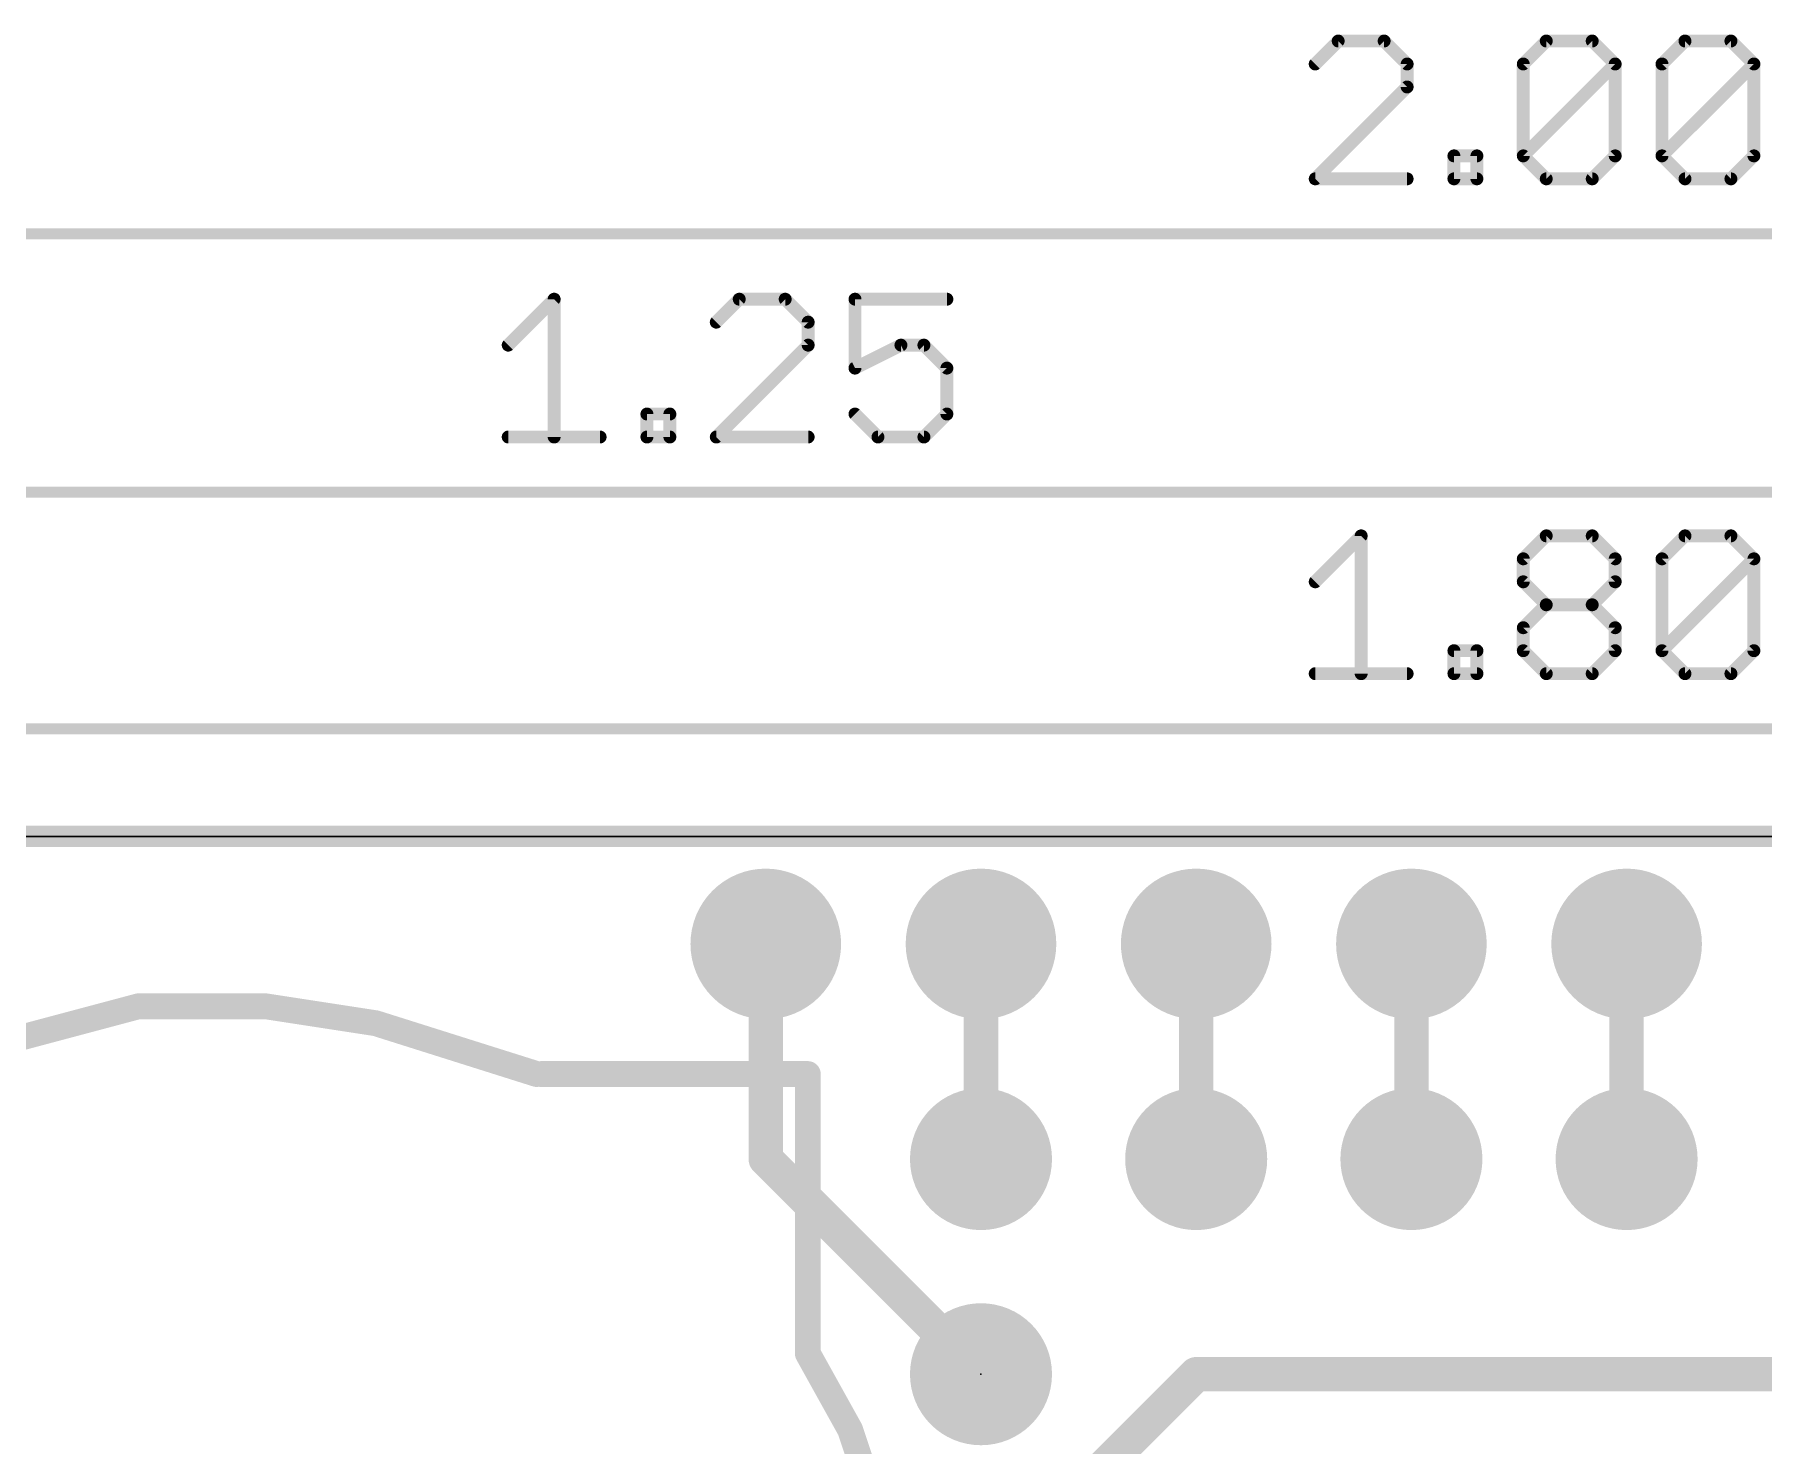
# Model space of a CAD drawing. Extents: x -10.5 to 61.7, y -5.3 to 32.3.
# Drawn here: x 7.88 to 28.28, y 15.67 to 32.33 of the extents above; entities that cross this region are included whole.
import ezdxf

# ---------------------------------------------------------------- set-up
doc = ezdxf.new("R2010")
doc.units = 0
for name, color, linetype in [('1', 12, 'CONTINUOUS'), ('17', 110, 'CONTINUOUS'), ('20', 53, 'CONTINUOUS'), ('21', 40, 'CONTINUOUS'), ('23', 53, 'CONTINUOUS'), ('47', 253, 'CONTINUOUS')]:
    doc.layers.add(name, color=color, linetype=linetype)

# ---------------------------------------------------------------- blocks, each defined once
blk = doc.blocks.new('ROUNDP')
at = {"const_width": 0.5}
blk.add_lwpolyline([(0, -0.25, 1), (0, 0.25, 1), (0, -0.25)], format="xyb", dxfattribs=at)

msp = doc.modelspace()

# ---------------------------------------------------------------- linework, layer by layer
at = {"layer": '1'}
for points, const_width in [([(50.8, 22.86), (0, 22.86)], 0.254), ([(16.51, 21.59), (16.51, 19.05)], 0.4064), ([(19.05, 21.59), (19.05, 19.05)], 0.4064), ([(21.59, 19.05), (21.59, 21.59)], 0.4064), ([(24.13, 21.59), (24.13, 19.05)], 0.4064), ([(26.67, 19.05), (26.67, 21.59)], 0.4064), ([(16.51, 19.05), (19.05, 16.51)], 0.4064), ([(18.704, 13.624), (21.59, 16.51)], 0.4064), ([(21.59, 16.51), (28.956, 16.51)], 0.4064)]:
    msp.add_lwpolyline(points, dxfattribs=dict(at, const_width=const_width))
at = {"layer": '1', "const_width": 0.2032}
for points in [[(16.6116, 21.59, 1), (16.4084, 21.59)], [(19.1516, 21.59, 1), (18.9484, 21.59)], [(21.6916, 21.59, 1), (21.4884, 21.59)], [(24.2316, 21.59, 1), (24.0284, 21.59)], [(26.7716, 21.59, 1), (26.5684, 21.59)], [(16.5818, 19.1218, 1), (16.4382, 18.9782)], [(16.4084, 19.05, 1), (16.6116, 19.05)], [(18.9484, 19.05, 1), (19.1516, 19.05)], [(21.4884, 19.05, 1), (21.6916, 19.05)], [(24.0284, 19.05, 1), (24.2316, 19.05)], [(26.5684, 19.05, 1), (26.7716, 19.05)], [(18.9782, 16.4382, 1), (19.1218, 16.5818)], [(21.59, 16.6116, 1), (21.59, 16.4084)], [(21.6618, 16.4382, 1), (21.5182, 16.5818)]]:
    msp.add_lwpolyline(points, format="xyb", dxfattribs=at)
at = {"layer": '20'}
msp.add_line((2.54, 22.86), (48.26, 22.86), dxfattribs=at)
at = {"layer": '21'}
msp.add_line((48.26, 22.86), (2.54, 22.86), dxfattribs=at)
at = {"layer": '21', "const_width": 0.3048}
for points in [[(7.606, 20.454), (9.106, 20.854)], [(9.106, 20.854), (10.606, 20.854)], [(10.606, 20.854), (11.906, 20.654)], [(11.906, 20.654), (13.806, 20.054)], [(13.856, 20.054), (17.006, 20.054)], [(17.006, 20.054), (17.006, 16.754)], [(17.006, 16.754), (17.506, 15.854)], [(17.506, 15.854), (17.806, 14.954)]]:
    msp.add_lwpolyline(points, dxfattribs=at)
at = {"layer": '21', "const_width": 0.1524}
for points in [[(9.106, 20.9302, 1), (9.106, 20.7778)], [(9.1256, 20.7804, 1), (9.0864, 20.9276)], [(10.6176, 20.9293, 1), (10.5944, 20.7787)], [(10.606, 20.7778, 1), (10.606, 20.9302)], [(11.9289, 20.7267, 1), (11.8831, 20.5813)], [(11.8944, 20.5787, 1), (11.9176, 20.7293)], [(13.856, 20.1302, 1), (13.856, 19.9778)], [(13.7831, 19.9813, 1), (13.8289, 20.1267)], [(17.0822, 20.054, 1), (16.9298, 20.054)], [(17.006, 19.9778, 1), (17.006, 20.1302)], [(17.0726, 16.791, 1), (16.9394, 16.717)], [(16.9298, 16.754, 1), (17.0822, 16.754)], [(17.5783, 15.8781, 1), (17.4337, 15.8299)], [(17.4394, 15.817, 1), (17.5726, 15.891)]]:
    msp.add_lwpolyline(points, format="xyb", dxfattribs=at)
at = {"layer": '23'}
msp.add_point((19.05, 16.51), dxfattribs=at)
at = {"layer": '47'}
for points, const_width in [([(23.266, 32.2497), (22.9948, 31.9785)], 0.1524), ([(23.8083, 32.2497), (23.266, 32.2497)], 0.1524), ([(24.0795, 31.9785), (23.8083, 32.2497)], 0.1524), ([(25.4505, 31.9785), (25.7217, 32.2497)], 0.1524), ([(25.7217, 32.2497), (26.264, 32.2497)], 0.1524), ([(26.264, 32.2497), (26.5352, 31.9785)], 0.1524), ([(27.0877, 31.9785), (27.3589, 32.2497)], 0.1524), ([(27.3589, 32.2497), (27.9012, 32.2497)], 0.1524), ([(27.9012, 32.2497), (28.1724, 31.9785)], 0.1524), ([(24.0795, 31.7074), (24.0795, 31.9785)], 0.1524), ([(25.4505, 30.8939), (25.4505, 31.9785)], 0.1524), ([(25.4505, 30.8939), (26.5352, 31.9785)], 0.1524), ([(26.5352, 31.9785), (26.5352, 30.8939)], 0.1524), ([(27.0877, 30.8939), (27.0877, 31.9785)], 0.1524), ([(27.0877, 30.8939), (28.1724, 31.9785)], 0.1524), ([(28.1724, 31.9785), (28.1724, 30.8939)], 0.1524), ([(22.9948, 30.6227), (24.0795, 31.7074)], 0.1524), ([(24.632, 30.6227), (24.632, 30.8939)], 0.1524), ([(24.632, 30.8939), (24.9031, 30.8939)], 0.1524), ([(24.9031, 30.8939), (24.9031, 30.6227)], 0.1524), ([(25.7217, 30.6227), (25.4505, 30.8939)], 0.1524), ([(26.5352, 30.8939), (26.264, 30.6227)], 0.1524), ([(27.3589, 30.6227), (27.0877, 30.8939)], 0.1524), ([(28.1724, 30.8939), (27.9012, 30.6227)], 0.1524), ([(24.0795, 30.6227), (22.9948, 30.6227)], 0.1524), ([(24.9031, 30.6227), (24.632, 30.6227)], 0.1524), ([(26.264, 30.6227), (25.7217, 30.6227)], 0.1524), ([(27.9012, 30.6227), (27.3589, 30.6227)], 0.1524), ([(0.065, 29.972), (50.735, 29.972)], 0.13), ([(13.4698, 28.6594), (14.0121, 29.2017)], 0.1524), ([(14.0121, 29.2017), (14.0121, 27.5747)], 0.1524), ([(16.1967, 29.2017), (15.9255, 28.9305)], 0.1524), ([(16.739, 29.2017), (16.1967, 29.2017)], 0.1524), ([(17.0102, 28.9305), (16.739, 29.2017)], 0.1524), ([(18.6474, 29.2017), (17.5627, 29.2017)], 0.1524), ([(17.5627, 29.2017), (17.5627, 28.3882)], 0.1524), ([(17.0102, 28.6594), (17.0102, 28.9305)], 0.1524), ([(15.9255, 27.5747), (17.0102, 28.6594)], 0.1524), ([(17.5627, 28.3882), (18.105, 28.6594)], 0.1524), ([(18.105, 28.6594), (18.3762, 28.6594)], 0.1524), ([(18.3762, 28.6594), (18.6474, 28.3882)], 0.1524), ([(18.6474, 28.3882), (18.6474, 27.8459)], 0.1524), ([(15.107, 27.5747), (15.107, 27.8459)], 0.1524), ([(15.107, 27.8459), (15.3781, 27.8459)], 0.1524), ([(15.3781, 27.8459), (15.3781, 27.5747)], 0.1524), ([(17.8339, 27.5747), (17.5627, 27.8459)], 0.1524), ([(18.6474, 27.8459), (18.3762, 27.5747)], 0.1524), ([(13.4698, 27.5747), (14.5545, 27.5747)], 0.1524), ([(15.3781, 27.5747), (15.107, 27.5747)], 0.1524), ([(17.0102, 27.5747), (15.9255, 27.5747)], 0.1524), ([(18.3762, 27.5747), (17.8339, 27.5747)], 0.1524), ([(31.685, 26.924), (0.065, 26.924)], 0.13), ([(22.9948, 25.8654), (23.5371, 26.4077)], 0.1524), ([(23.5371, 26.4077), (23.5371, 24.7807)], 0.1524), ([(25.4505, 26.1365), (25.7217, 26.4077)], 0.1524), ([(25.7217, 26.4077), (26.264, 26.4077)], 0.1524), ([(26.264, 26.4077), (26.5352, 26.1365)], 0.1524), ([(27.0877, 26.1365), (27.3589, 26.4077)], 0.1524), ([(27.3589, 26.4077), (27.9012, 26.4077)], 0.1524), ([(27.9012, 26.4077), (28.1724, 26.1365)], 0.1524), ([(25.4505, 25.8654), (25.4505, 26.1365)], 0.1524), ([(26.5352, 26.1365), (26.5352, 25.8654)], 0.1524), ([(27.0877, 25.0519), (27.0877, 26.1365)], 0.1524), ([(27.0877, 25.0519), (28.1724, 26.1365)], 0.1524), ([(28.1724, 26.1365), (28.1724, 25.0519)], 0.1524), ([(25.7217, 25.5942), (25.4505, 25.8654)], 0.1524), ([(26.5352, 25.8654), (26.264, 25.5942)], 0.1524), ([(25.4505, 25.323), (25.7217, 25.5942)], 0.1524), ([(25.7217, 25.5942), (26.264, 25.5942)], 0.1524), ([(26.264, 25.5942), (26.5352, 25.323)], 0.1524), ([(25.4505, 25.0519), (25.4505, 25.323)], 0.1524), ([(26.5352, 25.323), (26.5352, 25.0519)], 0.1524), ([(24.632, 24.7807), (24.632, 25.0519)], 0.1524), ([(24.632, 25.0519), (24.9031, 25.0519)], 0.1524), ([(24.9031, 25.0519), (24.9031, 24.7807)], 0.1524), ([(25.7217, 24.7807), (25.4505, 25.0519)], 0.1524), ([(26.5352, 25.0519), (26.264, 24.7807)], 0.1524), ([(27.3589, 24.7807), (27.0877, 25.0519)], 0.1524), ([(28.1724, 25.0519), (27.9012, 24.7807)], 0.1524), ([(22.9948, 24.7807), (24.0795, 24.7807)], 0.1524), ([(24.9031, 24.7807), (24.632, 24.7807)], 0.1524), ([(26.264, 24.7807), (25.7217, 24.7807)], 0.1524), ([(27.9012, 24.7807), (27.3589, 24.7807)], 0.1524), ([(2.605, 24.13), (48.195, 24.13)], 0.13)]:
    msp.add_lwpolyline(points, dxfattribs=dict(at, const_width=const_width))
at = {"layer": '47', "const_width": 0.0762}
for points in [[(23.266, 32.2878, 1), (23.266, 32.2116)], [(23.2929, 32.2227, 1), (23.239, 32.2766)], [(23.8352, 32.2766, 1), (23.7814, 32.2227)], [(23.8083, 32.2116, 1), (23.8083, 32.2878)], [(25.7217, 32.2878, 1), (25.7217, 32.2116)], [(25.7486, 32.2227, 1), (25.6948, 32.2766)], [(26.291, 32.2766, 1), (26.2371, 32.2227)], [(26.264, 32.2116, 1), (26.264, 32.2878)], [(27.3589, 32.2878, 1), (27.3589, 32.2116)], [(27.3858, 32.2227, 1), (27.3319, 32.2766)], [(27.9281, 32.2766, 1), (27.8743, 32.2227)], [(27.9012, 32.2116, 1), (27.9012, 32.2878)], [(22.9679, 32.0055, 1), (23.0218, 31.9516)], [(24.1176, 31.9785, 1), (24.0414, 31.9785)], [(24.0525, 31.9516, 1), (24.1064, 32.0055)], [(25.4886, 31.9785, 1), (25.4124, 31.9785)], [(25.4236, 32.0055, 1), (25.4775, 31.9516)], [(26.5733, 31.9785, 1), (26.4971, 31.9785)], [(26.5621, 31.9516, 1), (26.5083, 32.0055)], [(26.5083, 31.9516, 1), (26.5621, 32.0055)], [(27.1258, 31.9785, 1), (27.0496, 31.9785)], [(27.0608, 32.0055, 1), (27.1146, 31.9516)], [(28.2105, 31.9785, 1), (28.1343, 31.9785)], [(28.1993, 31.9516, 1), (28.1454, 32.0055)], [(28.1454, 31.9516, 1), (28.1993, 32.0055)], [(24.0414, 31.7074, 1), (24.1176, 31.7074)], [(24.1064, 31.6804, 1), (24.0525, 31.7343)], [(24.6701, 30.8939, 1), (24.5939, 30.8939)], [(24.632, 30.932, 1), (24.632, 30.8558)], [(24.9412, 30.8939, 1), (24.865, 30.8939)], [(24.9031, 30.8558, 1), (24.9031, 30.932)], [(25.4775, 30.9208, 1), (25.4236, 30.8669)], [(25.4236, 30.9208, 1), (25.4775, 30.8669)], [(25.4124, 30.8939, 1), (25.4886, 30.8939)], [(26.4971, 30.8939, 1), (26.5733, 30.8939)], [(26.5621, 30.8669, 1), (26.5083, 30.9208)], [(27.1146, 30.9208, 1), (27.0608, 30.8669)], [(27.0608, 30.9208, 1), (27.1146, 30.8669)], [(27.0496, 30.8939, 1), (27.1258, 30.8939)], [(28.1343, 30.8939, 1), (28.2105, 30.8939)], [(28.1993, 30.8669, 1), (28.1454, 30.9208)], [(22.9948, 30.6608, 1), (22.9948, 30.5846)], [(22.9679, 30.6496, 1), (23.0218, 30.5958)], [(24.0795, 30.5846, 1), (24.0795, 30.6608)], [(24.632, 30.6608, 1), (24.632, 30.5846)], [(24.5939, 30.6227, 1), (24.6701, 30.6227)], [(24.865, 30.6227, 1), (24.9412, 30.6227)], [(24.9031, 30.5846, 1), (24.9031, 30.6608)], [(25.7217, 30.6608, 1), (25.7217, 30.5846)], [(25.6948, 30.5958, 1), (25.7486, 30.6496)], [(26.2371, 30.6496, 1), (26.291, 30.5958)], [(26.264, 30.5846, 1), (26.264, 30.6608)], [(27.3589, 30.6608, 1), (27.3589, 30.5846)], [(27.3319, 30.5958, 1), (27.3858, 30.6496)], [(27.8743, 30.6496, 1), (27.9281, 30.5958)], [(27.9012, 30.5846, 1), (27.9012, 30.6608)], [(14.0502, 29.2017, 1), (13.974, 29.2017)], [(14.0391, 29.1747, 1), (13.9852, 29.2286)], [(16.1967, 29.2398, 1), (16.1967, 29.1636)], [(16.2236, 29.1747, 1), (16.1698, 29.2286)], [(16.766, 29.2286, 1), (16.7121, 29.1747)], [(16.739, 29.1636, 1), (16.739, 29.2398)], [(17.5627, 29.2398, 1), (17.5627, 29.1636)], [(17.6008, 29.2017, 1), (17.5246, 29.2017)], [(18.6474, 29.1636, 1), (18.6474, 29.2398)], [(15.8986, 28.9575, 1), (15.9525, 28.9036)], [(17.0483, 28.9305, 1), (16.9721, 28.9305)], [(16.9833, 28.9036, 1), (17.0371, 28.9575)], [(13.4429, 28.6863, 1), (13.4968, 28.6324)], [(16.9721, 28.6594, 1), (17.0483, 28.6594)], [(17.0371, 28.6324, 1), (16.9833, 28.6863)], [(18.105, 28.6975, 1), (18.105, 28.6213)], [(18.1221, 28.6253, 1), (18.088, 28.6934)], [(18.4031, 28.6863, 1), (18.3493, 28.6324)], [(18.3762, 28.6213, 1), (18.3762, 28.6975)], [(17.5457, 28.4223, 1), (17.5797, 28.3541)], [(17.5246, 28.3882, 1), (17.6008, 28.3882)], [(18.6855, 28.3882, 1), (18.6093, 28.3882)], [(18.6204, 28.3613, 1), (18.6743, 28.4151)], [(15.1451, 27.8459, 1), (15.0689, 27.8459)], [(15.107, 27.884, 1), (15.107, 27.8078)], [(15.4162, 27.8459, 1), (15.34, 27.8459)], [(15.3781, 27.8078, 1), (15.3781, 27.884)], [(17.5896, 27.8728, 1), (17.5358, 27.8189)], [(18.6093, 27.8459, 1), (18.6855, 27.8459)], [(18.6743, 27.8189, 1), (18.6204, 27.8728)], [(13.4698, 27.6128, 1), (13.4698, 27.5366)], [(13.974, 27.5747, 1), (14.0502, 27.5747)], [(14.5545, 27.5366, 1), (14.5545, 27.6128)], [(15.107, 27.6128, 1), (15.107, 27.5366)], [(15.0689, 27.5747, 1), (15.1451, 27.5747)], [(15.34, 27.5747, 1), (15.4162, 27.5747)], [(15.3781, 27.5366, 1), (15.3781, 27.6128)], [(15.9255, 27.6128, 1), (15.9255, 27.5366)], [(15.8986, 27.6016, 1), (15.9525, 27.5478)], [(17.0102, 27.5366, 1), (17.0102, 27.6128)], [(17.8339, 27.6128, 1), (17.8339, 27.5366)], [(17.8069, 27.5478, 1), (17.8608, 27.6016)], [(18.3493, 27.6016, 1), (18.4031, 27.5478)], [(18.3762, 27.5366, 1), (18.3762, 27.6128)], [(23.5752, 26.4077, 1), (23.499, 26.4077)], [(23.5641, 26.3807, 1), (23.5102, 26.4346)], [(25.7217, 26.4458, 1), (25.7217, 26.3696)], [(25.7486, 26.3807, 1), (25.6948, 26.4346)], [(26.291, 26.4346, 1), (26.2371, 26.3807)], [(26.264, 26.3696, 1), (26.264, 26.4458)], [(27.3589, 26.4458, 1), (27.3589, 26.3696)], [(27.3858, 26.3807, 1), (27.3319, 26.4346)], [(27.9281, 26.4346, 1), (27.8743, 26.3807)], [(27.9012, 26.3696, 1), (27.9012, 26.4458)], [(25.4886, 26.1365, 1), (25.4124, 26.1365)], [(25.4236, 26.1635, 1), (25.4775, 26.1096)], [(26.5733, 26.1365, 1), (26.4971, 26.1365)], [(26.5083, 26.1096, 1), (26.5621, 26.1635)], [(27.1258, 26.1365, 1), (27.0496, 26.1365)], [(27.0608, 26.1635, 1), (27.1146, 26.1096)], [(28.2105, 26.1365, 1), (28.1343, 26.1365)], [(28.1993, 26.1096, 1), (28.1454, 26.1635)], [(28.1454, 26.1096, 1), (28.1993, 26.1635)], [(22.9679, 25.8923, 1), (23.0218, 25.8384)], [(25.4775, 25.8923, 1), (25.4236, 25.8384)], [(26.5621, 25.8384, 1), (26.5083, 25.8923)], [(25.4124, 25.8654, 1), (25.4886, 25.8654)], [(26.4971, 25.8654, 1), (26.5733, 25.8654)], [(25.7217, 25.6323, 1), (25.7217, 25.5561)], [(25.7486, 25.5673, 1), (25.6948, 25.6211)], [(25.6948, 25.5673, 1), (25.7486, 25.6211)], [(26.291, 25.6211, 1), (26.2371, 25.5673)], [(26.2371, 25.6211, 1), (26.291, 25.5673)], [(26.264, 25.5561, 1), (26.264, 25.6323)], [(25.4886, 25.323, 1), (25.4124, 25.323)], [(25.4236, 25.35, 1), (25.4775, 25.2961)], [(26.5733, 25.323, 1), (26.4971, 25.323)], [(26.5083, 25.2961, 1), (26.5621, 25.35)], [(24.6701, 25.0519, 1), (24.5939, 25.0519)], [(24.632, 25.09, 1), (24.632, 25.0138)], [(24.9412, 25.0519, 1), (24.865, 25.0519)], [(24.9031, 25.0138, 1), (24.9031, 25.09)], [(25.4775, 25.0788, 1), (25.4236, 25.0249)], [(26.5621, 25.0249, 1), (26.5083, 25.0788)], [(27.1146, 25.0788, 1), (27.0608, 25.0249)], [(27.0608, 25.0788, 1), (27.1146, 25.0249)], [(28.1993, 25.0249, 1), (28.1454, 25.0788)], [(25.4124, 25.0519, 1), (25.4886, 25.0519)], [(26.4971, 25.0519, 1), (26.5733, 25.0519)], [(27.0496, 25.0519, 1), (27.1258, 25.0519)], [(28.1343, 25.0519, 1), (28.2105, 25.0519)], [(22.9948, 24.8188, 1), (22.9948, 24.7426)], [(23.499, 24.7807, 1), (23.5752, 24.7807)], [(24.0795, 24.7426, 1), (24.0795, 24.8188)], [(24.632, 24.8188, 1), (24.632, 24.7426)], [(24.5939, 24.7807, 1), (24.6701, 24.7807)], [(24.865, 24.7807, 1), (24.9412, 24.7807)], [(24.9031, 24.7426, 1), (24.9031, 24.8188)], [(25.7217, 24.8188, 1), (25.7217, 24.7426)], [(25.6948, 24.7538, 1), (25.7486, 24.8076)], [(26.2371, 24.8076, 1), (26.291, 24.7538)], [(26.264, 24.7426, 1), (26.264, 24.8188)], [(27.3589, 24.8188, 1), (27.3589, 24.7426)], [(27.3319, 24.7538, 1), (27.3858, 24.8076)], [(27.8743, 24.8076, 1), (27.9281, 24.7538)], [(27.9012, 24.7426, 1), (27.9012, 24.8188)]]:
    msp.add_lwpolyline(points, format="xyb", dxfattribs=at)

# ---------------------------------------------------------------- block references
at = {"layer": '17', "xscale": 1.778, "yscale": 1.778}
for p in [(16.51, 21.59), (16.51, 21.59), (19.05, 21.59), (19.05, 21.59), (21.59, 21.59), (21.59, 21.59), (24.13, 21.59), (24.13, 21.59), (26.67, 21.59), (26.67, 21.59)]:
    msp.add_blockref('ROUNDP', p, dxfattribs=at)
at = {"layer": '17', "xscale": 1.6764, "yscale": 1.6764, "rotation": 90}
for p in [(19.05, 19.05), (19.05, 19.05), (21.59, 19.05), (21.59, 19.05), (24.13, 19.05), (24.13, 19.05), (26.67, 19.05), (26.67, 19.05), (19.05, 16.51), (19.05, 16.51)]:
    msp.add_blockref('ROUNDP', p, dxfattribs=at)

doc.saveas('drawing.dxf')
